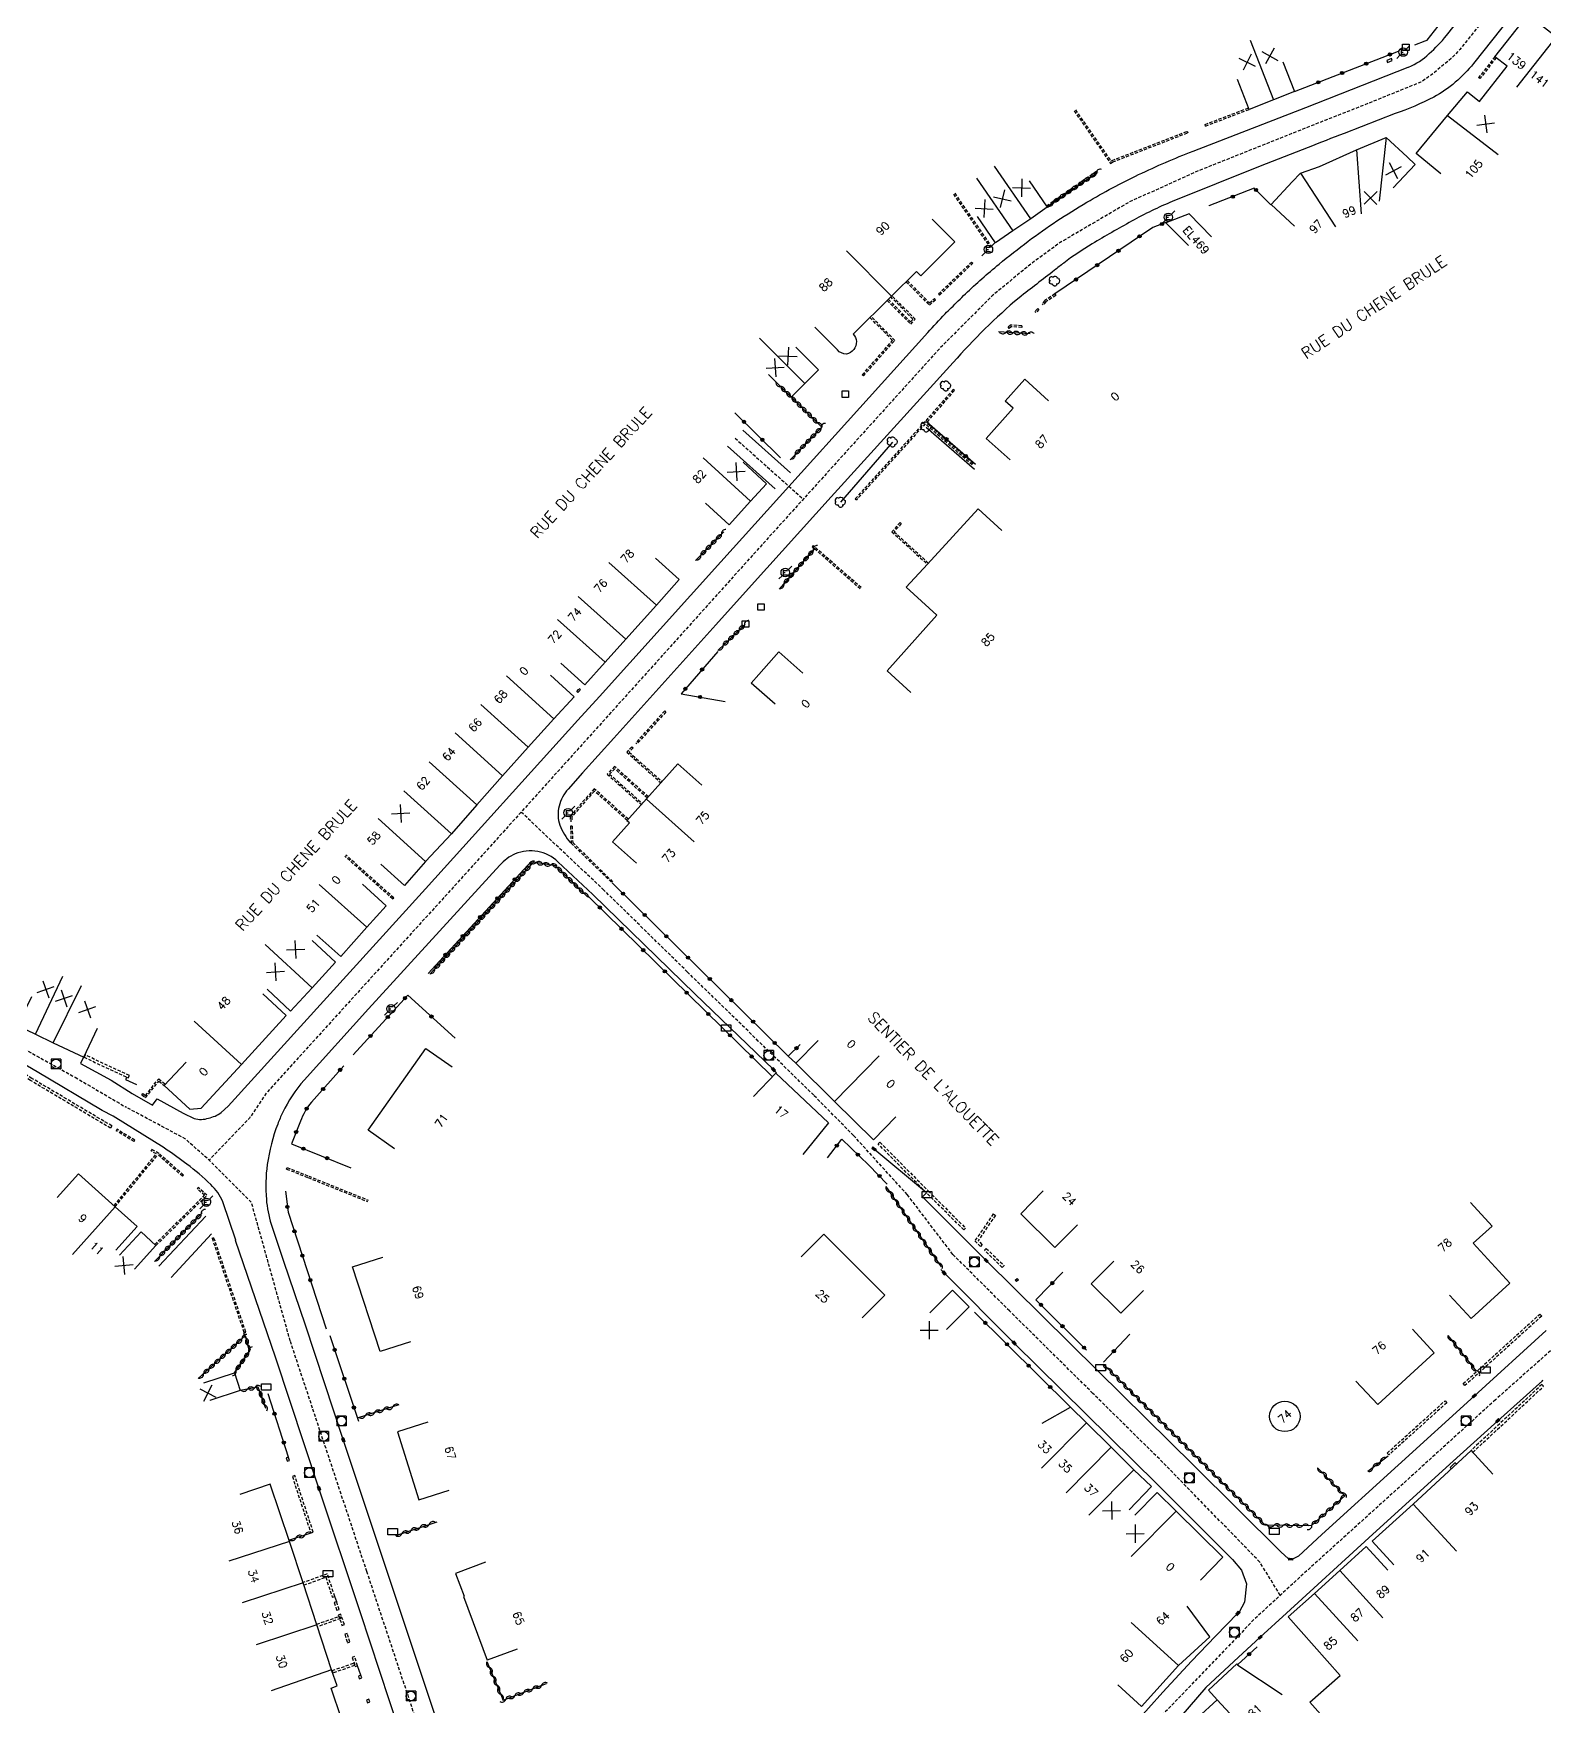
# Model space of a CAD drawing. Header units: millimetres. Extents: x 108000 to 119599, y 120002 to 124063.
# Drawn here: x 108622.2 to 108858.2, y 120587.1 to 120848.5 of the extents above; entities that cross this region are included whole.
import ezdxf
from ezdxf.enums import TextEntityAlignment as Align

# ---------------------------------------------------------------- set-up
doc = ezdxf.new("R2010")
doc.units = ezdxf.units.MM
doc.linetypes.add('DASHED', pattern=[0.75, 0.5, -0.25])
doc.layers.get('0').update_dxf_attribs({"linetype": 'CONTINUOUS'})
for name, color, linetype in [('W0001', 6, 'DASHED'), ('W0008', 7, 'CONTINUOUS'), ('W0100', 7, 'CONTINUOUS'), ('W0105', 7, 'CONTINUOUS'), ('W0112', 1, 'DASHED'), ('W0300', 7, 'CONTINUOUS'), ('W0302', 3, 'CONTINUOUS'), ('W0310', 3, 'CONTINUOUS'), ('W0322', 7, 'CONTINUOUS'), ('W0400', 7, 'CONTINUOUS'), ('W0420', 7, 'CONTINUOUS'), ('W0471', 7, 'CONTINUOUS'), ('W0984', 7, 'CONTINUOUS'), ('W0989', 7, 'CONTINUOUS'), ('W0991', 7, 'CONTINUOUS'), ('W1102', 7, 'CONTINUOUS'), ('W1471', 7, 'CONTINUOUS')]:
    doc.layers.add(name, color=color, linetype=linetype)
doc.styles.get("Standard").update_dxf_attribs({"font": 'romans.shx', "width": 0.85})

# ---------------------------------------------------------------- blocks, each defined once
blk = doc.blocks.new('T471')
for p, q in [((-0.333334, 0.333334), (-0.333334, -0.333334)), ((-0.333334, 0.333334), (0.333334, 0.333334)), ((-0.333334, 0), (0, 0)), ((0.500001, 0.500001), (1.000002, 1.000002)), ((-0.500001, -0.500001), (-1.000002, -1.000002)), ((-0.333334, -0.333334), (0.333334, -0.333334))]:
    blk.add_line(p, q)
blk.add_ellipse((0, 0), major_axis=(0.471405, 0.471405), ratio=1, start_param=5.4977871438, end_param=11.780972451)
blk = doc.blocks.new('t112o')
at = {"color": 0, "linetype": 'Continuous'}
for p, q in [((-0.5, 0.5), (0.5, 0.5)), ((-0.5, -0.5), (-0.5, 0.5)), ((0.5, 0.5), (0.5, -0.5)), ((0.5, -0.5), (-0.5, -0.5))]:
    blk.add_line(p, q, dxfattribs=at)
blk = doc.blocks.new('T300')
for p, q in [((-0.8, 0.51), (-0.86, 0.34)), ((-0.86, 0.34), (-0.86, 0.17)), ((-0.86, 0.17), (-0.74, 0.06)), ((-0.69, 0.63), (-0.8, 0.51)), ((-0.8, -0.06), (-0.74, 0.06)), ((-0.74, 0.06), (-0.69, 0.11)), ((-0.57, 0.69), (-0.69, 0.63)), ((-0.46, 0.69), (-0.57, 0.69)), ((-0.29, 0.63), (-0.46, 0.69)), ((-0.29, 0.63), (-0.17, 0.74)), ((-0.23, 0.57), (-0.29, 0.63)), ((-0.17, 0.74), (-0.06, 0.8)), ((-0.06, 0.8), (0.06, 0.8)), ((0.06, 0.8), (0.23, 0.74)), ((0.23, 0.74), (0.34, 0.63)), ((0.34, 0.63), (0.4, 0.51)), ((0.46, 0.46), (0.34, 0.46)), ((0.4, 0.51), (0.4, 0.46)), ((0.57, 0.4), (0.46, 0.46)), ((0.57, 0.4), (0.69, 0.29)), ((0.69, 0.29), (0.74, 0.17)), ((0.74, 0.06), (0.69, -0.17)), ((0.74, 0.17), (0.74, 0.06)), ((-0.8, -0.17), (-0.8, -0.06)), ((-0.8, -0.23), (-0.8, -0.17)), ((-0.74, -0.34), (-0.8, -0.23)), ((-0.69, -0.4), (-0.74, -0.34)), ((-0.51, -0.46), (-0.69, -0.4)), ((-0.4, -0.46), (-0.51, -0.46)), ((-0.4, -0.46), (-0.34, -0.46)), ((-0.34, -0.46), (-0.34, -0.4)), ((-0.34, -0.51), (-0.34, -0.46)), ((-0.29, -0.63), (-0.34, -0.51)), ((-0.17, -0.74), (-0.29, -0.63)), ((-0.06, -0.8), (-0.17, -0.74)), ((0.06, -0.8), (-0.06, -0.8)), ((0.17, -0.74), (0.06, -0.8)), ((0.23, -0.69), (0.17, -0.74)), ((0.29, -0.46), (0.23, -0.46)), ((0.29, -0.63), (0.23, -0.69)), ((0.46, -0.4), (0.29, -0.46)), ((0.34, -0.51), (0.29, -0.63)), ((0.34, -0.51), (0.34, -0.46)), ((0.57, -0.34), (0.46, -0.4)), ((0.63, -0.29), (0.57, -0.34)), ((0.69, -0.17), (0.63, -0.29))]:
    blk.add_line(p, q)
blk = doc.blocks.new('t322o')
at = {"color": 0, "linetype": 'Continuous'}
for radius in [0.25, 0.15]:
    blk.add_circle((0, 0), radius, dxfattribs=at)
blk = doc.blocks.new('t310o')
at = {"color": 0, "linetype": 'Continuous'}
for centre, start, end in [((-0.5, 0.38), 216.8699, 323.1304), ((0.5, -0.37), 36.8699, 143.1303)]:
    blk.add_arc(centre, 0.625, start, end, dxfattribs=at)
blk = doc.blocks.new('t991o')
at = {"color": 0, "linetype": 'Continuous'}
for p, q in [((-1, 1), (1, -1)), ((-1, -1), (1, 1))]:
    blk.add_line(p, q, dxfattribs=at)
blk = doc.blocks.new('T420')
for p, q in [((0.75, 0.75), (-0.75, 0.75)), ((-0.75, 0.75), (-0.75, -0.75)), ((0.75, 0.75), (0.75, -0.75)), ((0.75, -0.75), (-0.75, -0.75))]:
    blk.add_line(p, q)
blk.add_ellipse((0, 0), major_axis=(-0.53, 0.53), ratio=1, start_param=3.926991, end_param=10.210176)
blk = doc.blocks.new('T1471')
at = {"color": 0, "linetype": 'Continuous', "flags": 128}
blk.add_lwpolyline([(-0.75, -0.5), (-0.75, 0.5), (0.75, 0.5), (0.75, -0.5), (-0.75, -0.5)], dxfattribs=at)
blk = doc.blocks.new('T400')
for p, q in [((-0.15, 0.3), (0.15, 0.3)), ((-0.15, -0.25), (-0.15, 0.3)), ((-0.15, 0.15), (0.15, 0.15)), ((-0.15, 0), (0.15, 0)), ((0.15, 0.3), (0.15, -0.25)), ((-0.15, -0.15), (0.15, -0.15)), ((-0.15, -0.25), (-0.15, -0.3)), ((-0.15, -0.3), (0.15, -0.3)), ((0.15, -0.3), (0.15, -0.25))]:
    blk.add_line(p, q)

msp = doc.modelspace()

# ---------------------------------------------------------------- linework, layer by layer
at = {"layer": 'W0001', "flags": 128}
for points in [[(108877.94, 120869.43), (108862.59, 120860.72), (108849.84, 120852.04), (108845.01, 120845.98), (108843.67, 120844.56), (108840.6, 120842.04), (108838.92, 120840.88), (108827.91, 120836.44), (108823.92, 120834.9), (108804.32, 120827.09), (108793.41, 120822.18), (108782.57, 120815.82), (108778.07, 120812.54), (108771.96, 120807.51), (108763.88, 120799.42), (108738.17, 120771.03), (108719.71, 120750.52), (108689.23, 120716.73), (108658.54, 120682.95), (108655.92, 120679.05), (108649.62, 120672.5), (108649.62, 120672.5)], [(108731.79, 120785.27), (108741.57, 120776.53), (108742.44, 120775.75), (108742.44, 120775.75)], [(108711.29, 120714.68), (108702.69, 120722.77), (108698.43, 120726.82), (108698.43, 120726.82)], [(108662.3, 120644.25), (108656.24, 120665.89), (108649.62, 120672.5), (108645.88, 120675.83), (108636.59, 120680.8), (108636.59, 120680.8)]]:
    msp.add_lwpolyline(points, dxfattribs=at)
at = {"layer": 'W0001'}
for points in [[(108936.1, 120731.41), (108924.87, 120716.73), (108910.1, 120697.44), (108898.74, 120682.59), (108891.38, 120672.95), (108885.5, 120665.91), (108877.35, 120658.62), (108862.52, 120645.7), (108850.56, 120635.06), (108835.57, 120621.43), (108821.1, 120608.35), (108812.83, 120600.72), (108798.7, 120586.01)], [(108816.96, 120604.53), (108813.76, 120609.71), (108799.13, 120624.76), (108787.68, 120636.07), (108774.67, 120648.94), (108765.82, 120657.76), (108758.7, 120667.1), (108750.3, 120676.34), (108744.07, 120682.64), (108735.42, 120691.1), (108724.36, 120701.88), (108711.29, 120714.68)], [(108613.51, 120693.9), (108628.71, 120685.44), (108636.59, 120680.8)], [(108826.78, 120378.24), (108820.8, 120389.62), (108813.38, 120403.22), (108808.37, 120412.29), (108805.54, 120416.73), (108802.81, 120419.72), (108798.58, 120423.52), (108784.85, 120435.42), (108768.74, 120449.44), (108757.99, 120458.95), (108747.5, 120468.23), (108737.96, 120476.68), (108731.12, 120482.75), (108725.52, 120487.73), (108720.25, 120492.56), (108716.08, 120495.94), (108709.53, 120505.46), (108707.06, 120510.1), (108705.19, 120515.01), (108698.3, 120535.82), (108686.48, 120571.45), (108674.27, 120608.22), (108665.79, 120633.75), (108662.3, 120644.25)]]:
    msp.add_lwpolyline(points, dxfattribs=at)
at = {"layer": 'W0008'}
for p, q in [((108740.45, 120779.86), (108732.99, 120786.52)), ((108738.03, 120777.35), (108730.58, 120784.03)), ((108741.26, 120687.62), (108740.08, 120688.73)), ((108641.78, 120655.92), (108649.13, 120663.72)), ((108649.99, 120660.96), (108643.7, 120654.17))]:
    msp.add_line(p, q, dxfattribs=at)
at = {"layer": 'W0008', "flags": 128}
for points in [[(108637.61, 120682.91), (108640.78, 120681.09), (108641.52, 120682.08), (108645.59, 120679.82), (108647.3, 120679.02, 0.1696), (108649.54, 120679.07, 0.122), (108651.5, 120679.95), (108652.59, 120680.93), (108683.42, 120714.89), (108707.21, 120741.2), (108710.62, 120744.9), (108729.54, 120765.96), (108761.91, 120801.76, -0.0118), (108764.59, 120804.69, -0.0043), (108765.56, 120805.63, -0.001), (108767.77, 120807.81, -0.0192), (108773.03, 120812.45, -0.012), (108777.56, 120816.03, -0.0274), (108786.74, 120822.12, -0.0212), (108794.83, 120826.44, -0.0195), (108803.33, 120830.1), (108820.93, 120836.92), (108836.92, 120843.21, -0.0103), (108836.99, 120843.24, 0.0988), (108840.21, 120845.33, 0.042), (108842.9, 120848.16), (108846.71, 120852.94, 0.1191)], [(108852.97, 120851.15), (108847.13, 120843.8, -0.0489), (108844.28, 120840.86, -0.0495), (108840.92, 120838.54, -0.0342), (108834.89, 120835.96), (108826.91, 120832.88, 0.0016), (108821.31, 120830.68), (108813.8, 120827.74), (108800.09, 120822.24, 0.0295), (108793.72, 120819.15, 0.0114), (108787.58, 120815.61, 0.0286), (108783.12, 120812.63, 0.0046), (108781.69, 120811.49, 0.0011), (108776.15, 120807.2, 0.0378), (108765.86, 120797.08), (108746.8, 120776.09), (108734.34, 120762.33), (108728.79, 120756.13), (108712.86, 120738.43), (108707.96, 120732.99), (108705.72, 120730.46, 0.1216), (108704.29, 120727.8, 0.1393), (108704.41, 120724.83, 0.0804), (108706.07, 120722.06), (108706.07, 120722.06)], [(108709.56, 120713.98), (108704.11, 120719.11, 0.1433), (108700.96, 120720.71, 0.1469), (108697.45, 120720.34, 0.1067), (108695.04, 120718.57), (108674.55, 120696.11), (108664.48, 120684.97, 0.0729), (108661.1, 120679.91, 0.0198), (108660.35, 120678.14, 0.0571), (108658.71, 120671.81, 0.0555), (108658.57, 120666.37, 0.0582), (108659.32, 120662.51), (108661.24, 120656.73), (108664.61, 120646.76), (108664.61, 120646.76)], [(108660, 120641.74), (108653.77, 120659.96), (108653.82, 120659.97), (108651.76, 120665.97, 0.1114), (108649.88, 120668.68, 0.0362), (108646.16, 120671.85, 0.0135), (108642.93, 120674.18), (108642.61, 120674.4), (108634.63, 120679.34), (108634.63, 120679.34)]]:
    msp.add_lwpolyline(points, format="xyb", dxfattribs=at)
at = {"layer": 'W0008'}
for points in [[(108709.56, 120713.98), (108725.5, 120698.47), (108737.78, 120686.63), (108738.23, 120686.2), (108738.13, 120686.08)], [(108634.63, 120679.34), (108632.92, 120680.26), (108622.76, 120686.29), (108611.1, 120693.1)], [(108630.01, 120688.57), (108629.56, 120687.61), (108634.34, 120685), (108637.61, 120682.91)], [(108858.51, 120645.86), (108847.27, 120635.69), (108823.47, 120614.01), (108819.78, 120610.63), (108818.78, 120610.14), (108818.77, 120610.15), (108818.57, 120610.17), (108818.25, 120610.23), (108817.03, 120611.32), (108803.43, 120624.78), (108788.45, 120639.6), (108771.03, 120656.81), (108761.06, 120666.76), (108761.69, 120667.38), (108753.3, 120674.38), (108753.48, 120674.25), (108753.62, 120674.06)], [(108763.91, 120655.42), (108764.44, 120654.88), (108775.38, 120643.93), (108797.72, 120621.88), (108809.48, 120610.13), (108810.88, 120608.46), (108811.7, 120606.34), (108811.38, 120603.47), (108810.52, 120601.89), (108810.35, 120601.71), (108806.84, 120598.14), (108803.1, 120594.24), (108798.6, 120589.41), (108794.11, 120584.4)], [(108664.61, 120646.76), (108670.59, 120628.78), (108679.67, 120601.44), (108686.32, 120581.45), (108691, 120567.25), (108691.48, 120565.85)], [(108701.1, 120471.68), (108705.98, 120483.91), (108707.71, 120488.5), (108708.35, 120490.89), (108708.44, 120493.36), (108707.95, 120496.25), (108707.44, 120498.13), (108707.27, 120498.73), (108707.13, 120499.15), (108707.25, 120499.19), (108706.35, 120502.03), (108703.08, 120511.92), (108699.23, 120523.45), (108693.37, 120541.19), (108682.98, 120572.54), (108677.79, 120588.04), (108673.26, 120601.78), (108666.79, 120621.24), (108660, 120641.74)], [(108857.84, 120638.17), (108857.94, 120638.04), (108850.93, 120631.79), (108843.46, 120625.02), (108830.81, 120613.48), (108817.92, 120601.75), (108813.82, 120597.96), (108809.71, 120594.2), (108805.35, 120590.14), (108789.05, 120571.23)]]:
    msp.add_lwpolyline(points, dxfattribs=at)
at = {"layer": 'W0100'}
for p, q in [((108846.65, 120665.88), (108850.04, 120662.2)), ((108850.04, 120662.2), (108847.11, 120659.51)), ((108847.11, 120659.51), (108852.81, 120653.3)), ((108852.81, 120653.3), (108846.78, 120647.75)), ((108846.78, 120647.75), (108843.4, 120651.43)), ((108659.18, 120621.86), (108654.45, 120620.26)), ((108804.49, 120606.91), (108808, 120610.47)), ((108692.82, 120609.69), (108688.14, 120607.94)), ((108688.14, 120607.94), (108689.48, 120604.37)), ((108689.48, 120604.37), (108689.35, 120604.32)), ((108689.35, 120604.32), (108693.04, 120594.38)), ((108826.3, 120592), (108818.18, 120601.14)), ((108697.73, 120596.12), (108693.04, 120594.38)), ((108821.59, 120587.82), (108826.3, 120592)), ((108807.11, 120588.22), (108805.75, 120589.69)), ((108804.05, 120585.38), (108807.11, 120588.22)), ((108824.91, 120584.08), (108821.59, 120587.82))]:
    msp.add_line(p, q, dxfattribs=at)
at = {"layer": 'W0100', "flags": 128}
for points in [[(108837.99, 120846.69), (108839.59, 120847.31), (108839.88, 120847.43), (108846.79, 120856.26), (108846.51, 120858.25), (108842.88, 120860.95), (108836.41, 120865.62), (108832.24, 120868.59), (108828.37, 120871.32), (108824.73, 120874.05), (108820.24, 120877.38), (108812.67, 120882.79), (108809.73, 120878.74), (108809.73, 120878.74)], [(108842.04, 120826.54), (108838.18, 120829.72), (108843.09, 120835.69), (108846.18, 120839.35), (108848.07, 120837.87), (108852.38, 120843.38), (108850.49, 120844.85), (108854.77, 120850.31), (108856.82, 120850.53), (108860.09, 120847.96), (108862.84, 120845.78), (108859.75, 120841.86), (108859.75, 120841.86)], [(108817.36, 120844.06), (108819.18, 120839.4), (108815.91, 120838.13), (108812.09, 120836.63), (108810.27, 120841.29), (108810.27, 120841.29)], [(108833.6, 120844.27), (108833.7, 120843.96), (108834.43, 120844.25), (108834.33, 120844.56), (108833.6, 120844.27), (108833.6, 120844.27)], [(108819.2, 120818.37), (108815.53, 120821.77), (108818.82, 120825.31), (108820.11, 120826.67), (108823.07, 120827.73), (108828.88, 120830.3), (108833.5, 120832.26), (108836.78, 120829.19), (108838.02, 120828.03), (108838.02, 120828.03), (108834.61, 120824.38)], [(108777.72, 120825.46), (108780.56, 120821.34), (108777.97, 120819.53), (108775.19, 120817.64), (108772.48, 120815.77), (108769.64, 120819.89), (108769.64, 120819.89)], [(108806.23, 120816.74), (108802.71, 120820.29), (108799.1, 120818.93), (108802.63, 120815.39), (108802.63, 120815.39)], [(108741.27, 120799.47), (108744.81, 120795.94), (108742.69, 120793.81), (108740.57, 120791.69), (108737.03, 120795.22), (108737.03, 120795.22)], [(108774.75, 120781.9), (108771.03, 120785.24), (108775.24, 120789.93), (108773.98, 120791.06), (108777.03, 120794.46), (108780.75, 120791.12), (108780.75, 120791.12)], [(108733.04, 120781.54), (108736.72, 120778.16), (108734.18, 120775.43), (108730.84, 120771.74), (108727.15, 120775.12), (108727.15, 120775.12)], [(108773.44, 120770.83), (108769.75, 120774.21), (108761.87, 120765.61), (108758.54, 120761.97), (108763.3, 120757.62), (108755.56, 120748.94), (108759.25, 120745.56), (108759.25, 120745.56)], [(108719.37, 120766.52), (108723.08, 120763.17), (108719.5, 120759.16), (108714.7, 120753.86), (108711.5, 120750.28), (108708.3, 120746.75), (108704.58, 120750.1), (108704.58, 120750.1)], [(108738.03, 120743.7), (108734.29, 120747.02), (108735.49, 120748.36), (108738.62, 120751.89), (108742.36, 120748.57), (108742.36, 120748.57)], [(108702.94, 120748.23), (108706.65, 120744.89), (108703.5, 120741.44), (108699.49, 120736.98), (108695.47, 120732.54), (108691.44, 120728.01), (108687.47, 120723.48), (108683.44, 120719.16), (108680.17, 120715.37), (108676.46, 120718.71), (108676.46, 120718.71)], [(108716.38, 120718.9), (108712.66, 120722.24), (108715.28, 120725.16), (108714.9, 120725.5), (108715.32, 120725.96), (108722.87, 120734.39), (108726.59, 120731.05), (108726.59, 120731.05)], [(108673.57, 120715.58), (108677.3, 120712.24), (108674.29, 120708.9), (108670.18, 120704.3), (108666.46, 120707.63), (108666.46, 120707.63)], [(108665.71, 120706.8), (108669.38, 120703.41), (108665.73, 120699.4), (108662.36, 120695.79), (108658.68, 120699.18), (108658.68, 120699.18)], [(108646.03, 120687.82), (108642.62, 120684.16), (108646.59, 120680.46), (108648.37, 120680.6), (108654.67, 120687.44), (108661.68, 120695.07), (108658, 120698.45), (108658, 120698.45)], [(108678.57, 120674.28), (108674.48, 120677.16), (108683.48, 120689.95), (108687.57, 120687.07), (108687.57, 120687.07)], [(108625.88, 120666.64), (108629.22, 120670.37), (108634.95, 120665.22), (108638.37, 120662.15), (108635.03, 120658.43), (108635.03, 120658.43)], [(108635.62, 120657.63), (108639, 120661.31), (108641.33, 120659.17), (108637.95, 120655.49), (108637.95, 120655.49)], [(108681.1, 120644.14), (108676.35, 120642.59), (108672.04, 120655.81), (108676.79, 120657.36), (108676.79, 120657.36)], [(108648.82, 120637.69), (108653.57, 120639.26), (108654.48, 120636.53), (108649.73, 120634.96), (108649.73, 120634.96)]]:
    msp.add_lwpolyline(points, dxfattribs=at)
msp.add_lwpolyline([(108762.57, 120819.5), (108766.1, 120815.96), (108760.79, 120810.65), (108760.13, 120811.31), (108756.22, 120807.43), (108750.26, 120801.52, -0.1424), (108750.75, 120800.38, -0.3572), (108749.19, 120798.41, -0.2255), (108747.77, 120799.06), (108744.24, 120802.59), (108744.24, 120802.59)], format="xyb", dxfattribs=at)
at = {"layer": 'W0100'}
for points in [[(108621.86, 120698.02), (108619.7, 120693.51), (108622.49, 120692.18), (108625.25, 120690.82), (108630.06, 120688.57), (108632.18, 120693.1)], [(108756.89, 120679.25), (108753.39, 120675.68), (108747.3, 120681.67), (108741.26, 120687.62), (108744.77, 120691.18)], [(108734.69, 120682.45), (108738.13, 120686.08), (108746.36, 120678.3), (108742.37, 120673.39)], [(108785.27, 120662.4), (108781.75, 120658.85), (108776.41, 120664.13), (108779.93, 120667.68)], [(108751.64, 120647.89), (108755.17, 120651.43), (108745.64, 120660.92), (108742.11, 120657.38)], [(108795.59, 120652.11), (108792.06, 120648.57), (108787.43, 120653.2), (108790.96, 120656.74)], [(108762.23, 120648.64), (108765.77, 120652.17), (108768.35, 120649.58), (108764.81, 120646.05)], [(108828.78, 120637.99), (108832.17, 120634.32), (108840.98, 120642.42), (108837.59, 120646.1)], [(108779.76, 120631.4), (108784.21, 120633.9), (108786.67, 120631.46), (108790.53, 120627.64), (108794.08, 120624.13), (108796.82, 120621.5), (108793.35, 120617.89)], [(108683.81, 120631.55), (108679.04, 120630.04), (108682.38, 120619.45), (108687.15, 120620.96)], [(108850.16, 120623.44), (108846.77, 120627.12), (108837.71, 120618.78), (108831.33, 120612.98), (108834.7, 120609.28)], [(108670.31, 120585.23), (108668.71, 120590.02), (108669.65, 120590.36), (108668.76, 120592.89), (108666.47, 120599.89), (108664.32, 120606.46), (108662.2, 120612.94), (108659.18, 120621.86)], [(108794.22, 120617.03), (108797.73, 120620.6), (108800.68, 120617.69), (108808, 120610.47)], [(108833.74, 120608.43), (108830.38, 120612.14), (108826.24, 120608.4), (108822.32, 120604.83), (108818.18, 120601.14)], [(108791.58, 120590.52), (108795.29, 120587.16), (108801.06, 120593.55), (108805.95, 120598.03), (108802.4, 120602.82)], [(108805.75, 120589.69), (108810.18, 120593.8), (108810.32, 120593.61), (108817.24, 120589.01)]]:
    msp.add_lwpolyline(points, dxfattribs=at)
at = {"layer": 'W0105'}
for p, q in [((108636.76, 120685.44), (108636.59, 120685.07)), ((108636.59, 120685.07), (108638.27, 120684.29)), ((108844.24, 120625.22), (108843.48, 120624.51)), ((108843.69, 120624.29), (108843.48, 120624.51)), ((108844.46, 120624.99), (108844.24, 120625.22)), ((108669.56, 120603.51), (108669.27, 120604.34)), ((108673.33, 120592.04), (108672.83, 120593.52))]:
    msp.add_line(p, q, dxfattribs=at)
at = {"layer": 'W0112'}
for p, q in [((108850.49, 120844.85), (108847.94, 120841.59)), ((108850.69, 120844.7), (108848.14, 120841.44)), ((108848.14, 120841.44), (108847.94, 120841.59)), ((108784.75, 120836.41), (108790.44, 120828.19)), ((108784.95, 120836.56), (108790.51, 120828.53)), ((108805.21, 120834.27), (108812, 120836.87)), ((108805.3, 120834.03), (108812.09, 120836.63)), ((108790.69, 120828.65), (108802.4, 120833.2)), ((108790.8, 120828.42), (108802.49, 120832.97)), ((108802.4, 120833.2), (108802.49, 120832.97)), ((108805.3, 120834.03), (108805.21, 120834.27)), ((108780.44, 120821.56), (108788.23, 120826.98)), ((108788.23, 120826.98), (108788.38, 120826.78)), ((108790.44, 120828.19), (108790.8, 120828.42)), ((108790.51, 120828.53), (108790.69, 120828.65)), ((108780.58, 120821.35), (108788.38, 120826.78)), ((108765.9, 120823.38), (108771.57, 120815.14)), ((108766.1, 120823.52), (108771.78, 120815.28)), ((108780.44, 120821.56), (108780.58, 120821.35)), ((108771.78, 120815.28), (108771.57, 120815.14)), ((108763.57, 120807.79), (108768.73, 120812.78)), ((108763.74, 120807.61), (108768.91, 120812.6)), ((108768.73, 120812.78), (108768.91, 120812.6)), ((108758.51, 120809.71), (108762.14, 120806.05)), ((108758.69, 120809.88), (108762.15, 120806.39)), ((108755.55, 120806.77), (108759.22, 120803.08)), ((108755.73, 120806.95), (108759.21, 120803.44)), ((108759.57, 120803.85), (108756.12, 120807.33)), ((108759.91, 120803.86), (108756.3, 120807.51)), ((108762.14, 120806.05), (108763.09, 120806.9)), ((108762.15, 120806.39), (108762.92, 120807.09)), ((108763.09, 120806.9), (108762.92, 120807.09)), ((108763.57, 120807.79), (108763.74, 120807.61)), ((108780.18, 120806.76), (108779.74, 120806.27)), ((108779.92, 120806.11), (108779.74, 120806.27)), ((108780.34, 120806.57), (108779.92, 120806.11)), ((108781.75, 120807.79), (108780.18, 120806.76)), ((108781.88, 120807.58), (108780.34, 120806.57)), ((108781.75, 120807.79), (108781.88, 120807.58)), ((108756.39, 120800.54), (108752.86, 120804.1)), ((108756.73, 120800.55), (108753.04, 120804.28)), ((108759.21, 120803.44), (108759.57, 120803.85)), ((108759.22, 120803.08), (108759.91, 120803.86)), ((108779.07, 120805.53), (108778.61, 120805.05)), ((108778.79, 120804.88), (108778.61, 120805.05)), ((108779.25, 120805.36), (108778.79, 120804.88)), ((108779.25, 120805.36), (108779.07, 120805.53)), ((108774.83, 120802.93), (108774.43, 120802.59)), ((108774.59, 120802.4), (108774.43, 120802.59)), ((108774.92, 120802.68), (108774.59, 120802.4)), ((108776.58, 120802.83), (108774.83, 120802.93)), ((108776.57, 120802.58), (108774.92, 120802.68)), ((108776.58, 120802.83), (108776.57, 120802.58)), ((108751.65, 120795.16), (108756.39, 120800.54)), ((108751.83, 120795), (108756.73, 120800.55)), ((108751.83, 120795), (108751.65, 120795.16)), ((108765.87, 120792.88), (108761.47, 120787.86)), ((108766.05, 120792.72), (108761.66, 120787.69)), ((108766.05, 120792.72), (108765.87, 120792.88)), ((108761.47, 120787.86), (108750.55, 120775.79)), ((108761.49, 120787.51), (108750.74, 120775.62)), ((108768.83, 120781.08), (108761.49, 120787.51)), ((108768.99, 120781.27), (108761.66, 120787.69)), ((108750.55, 120775.79), (108750.74, 120775.62)), ((108757.57, 120772.09), (108756.28, 120770.65)), ((108757.57, 120772.09), (108757.75, 120771.92)), ((108756.28, 120770.65), (108761.83, 120765.56)), ((108757.75, 120771.92), (108756.63, 120770.66)), ((108756.63, 120770.66), (108762, 120765.74)), ((108743.97, 120768.5), (108743.81, 120768.32)), ((108751.34, 120761.73), (108743.81, 120768.32)), ((108751.5, 120761.92), (108743.97, 120768.5)), ((108707.05, 120745.71), (108707.44, 120746.16)), ((108707.24, 120745.55), (108707.63, 120746)), ((108707.44, 120746.16), (108707.63, 120746)), ((108707.05, 120745.71), (108707.24, 120745.55)), ((108720.79, 120742.67), (108716.28, 120737.69)), ((108720.98, 120742.5), (108716.46, 120737.52)), ((108720.98, 120742.5), (108720.79, 120742.67)), ((108715.66, 120737.07), (108714.88, 120736.22)), ((108714.88, 120736.22), (108720.22, 120731.43)), ((108715.85, 120736.9), (108715.23, 120736.23)), ((108715.23, 120736.23), (108720.39, 120731.62)), ((108715.66, 120737.07), (108715.85, 120736.9)), ((108716.46, 120737.52), (108716.28, 120737.69)), ((108712.97, 120733.99), (108711.82, 120732.79)), ((108712.98, 120733.64), (108712.18, 120732.8)), ((108718.26, 120729.24), (108712.97, 120733.99)), ((108718.09, 120729.06), (108712.98, 120733.64)), ((108709.8, 120730.5), (108706.02, 120726.23)), ((108715.12, 120725.74), (108709.8, 120730.5)), ((108711.82, 120732.79), (108717.15, 120728.01)), ((108712.18, 120732.8), (108717.32, 120728.2)), ((108709.82, 120730.15), (108706.27, 120726.14)), ((108714.95, 120725.55), (108709.82, 120730.15)), ((108706.02, 120726.23), (108706.03, 120725.5)), ((108706.03, 120725.5), (108706.28, 120725.51)), ((108706.27, 120726.14), (108706.28, 120725.51)), ((108706.33, 120724.67), (108706.08, 120724.66)), ((108706.08, 120724.66), (108706.18, 120722.01)), ((108706.33, 120724.67), (108706.43, 120722.12)), ((108678.3, 120713.29), (108670.85, 120719.96)), ((108678.46, 120713.47), (108671.01, 120720.14)), ((108706.18, 120722.01), (108712.59, 120715.79)), ((108706.43, 120722.12), (108712.73, 120715.92)), ((108678.3, 120713.29), (108678.46, 120713.47)), ((108630.09, 120688.57), (108637, 120685.33)), ((108637, 120685.33), (108637.17, 120685.7)), ((108639.67, 120682.58), (108641.75, 120685.2)), ((108639.71, 120682.23), (108641.78, 120684.85)), ((108641.75, 120685.2), (108642.78, 120684.35)), ((108641.78, 120684.85), (108642.62, 120684.16)), ((108639.14, 120682.68), (108639.29, 120682.88)), ((108639.14, 120682.68), (108639.71, 120682.23)), ((108639.29, 120682.88), (108639.67, 120682.58)), ((108634.44, 120677.84), (108634.24, 120677.49)), ((108635.25, 120677.31), (108635.12, 120677.09)), ((108637.9, 120675.39), (108635.12, 120677.09)), ((108638.03, 120675.61), (108635.25, 120677.31)), ((108637.9, 120675.39), (108638.03, 120675.61)), ((108634.77, 120665.39), (108641.4, 120673.47)), ((108634.95, 120665.22), (108641.62, 120673.35)), ((108640.58, 120673.93), (108640.7, 120674.14)), ((108641.4, 120673.47), (108640.58, 120673.93)), ((108641.78, 120673.54), (108640.7, 120674.14)), ((108645.46, 120669.99), (108641.62, 120673.35)), ((108645.62, 120670.17), (108641.78, 120673.54)), ((108761.7, 120667.38), (108754.14, 120675.02)), ((108645.62, 120670.17), (108645.46, 120669.99)), ((108661.73, 120671.11), (108661.82, 120671.35)), ((108661.73, 120671.11), (108665.09, 120669.76)), ((108661.82, 120671.35), (108665.18, 120670)), ((108647.94, 120668.23), (108647.77, 120668.04)), ((108648.91, 120667), (108647.77, 120668.04)), ((108649.28, 120667.01), (108647.94, 120668.23)), ((108665.09, 120669.76), (108674.37, 120666.03)), ((108665.18, 120670), (108674.46, 120666.26)), ((108641.15, 120659.34), (108648.91, 120667)), ((108641.33, 120659.17), (108649.28, 120667.01)), ((108767.52, 120661.6), (108761.7, 120667.38)), ((108772.13, 120664.09), (108769.24, 120659.89)), ((108772.46, 120663.87), (108769.76, 120659.94)), ((108772.13, 120664.09), (108772.46, 120663.87)), ((108650.12, 120660.33), (108650.36, 120660.41)), ((108655.12, 120645.57), (108650.12, 120660.33)), ((108655.36, 120645.65), (108650.36, 120660.41)), ((108770.13, 120659.02), (108769.24, 120659.89)), ((108770.41, 120659.31), (108769.76, 120659.94)), ((108770.41, 120659.31), (108770.13, 120659.02)), ((108770.74, 120658.43), (108771.02, 120658.71)), ((108773.53, 120655.73), (108770.74, 120658.43)), ((108775.54, 120653.75), (108775.83, 120654.03)), ((108775.75, 120653.53), (108775.54, 120653.75)), ((108857.79, 120648.15), (108845.81, 120637.29)), ((108655.12, 120645.57), (108655.36, 120645.65)), ((108845.81, 120637.29), (108845.54, 120637.59)), ((108857.83, 120637.46), (108846.75, 120627.15)), ((108842.97, 120634.61), (108833.92, 120626.45)), ((108662.03, 120626.11), (108661.65, 120625.98)), ((108662.21, 120625.58), (108662.03, 120626.11)), ((108833.92, 120626.45), (108833.65, 120626.74)), ((108846.75, 120627.15), (108847.02, 120626.85)), ((108663.01, 120623.22), (108662.63, 120623.09)), ((108665.89, 120614.39), (108663.01, 120623.22)), ((108668.09, 120607.86), (108664.3, 120606.51)), ((108669.25, 120604.35), (108668.09, 120607.86)), ((108664.42, 120606.13), (108667.84, 120607.34)), ((108669.56, 120603.51), (108669.18, 120603.39)), ((108669.93, 120602.32), (108669.56, 120603.51)), ((108666.58, 120599.62), (108666.45, 120600)), ((108670.15, 120600.89), (108666.58, 120599.62)), ((108670.18, 120601.56), (108669.81, 120601.43)), ((108670.76, 120599.97), (108670.18, 120601.56)), ((108671.21, 120598.54), (108670.82, 120598.43)), ((108671.61, 120597.23), (108671.21, 120598.54)), ((108672.36, 120594.95), (108671.98, 120594.82)), ((108672.83, 120593.52), (108672.36, 120594.95)), ((108669, 120592.39), (108668.87, 120592.77)), ((108672.34, 120593.55), (108669, 120592.39)), ((108673.33, 120592.04), (108672.95, 120591.91)), ((108673.46, 120591.61), (108673.33, 120592.04)), ((108674.59, 120588.29), (108674.21, 120588.16)), ((108674.74, 120587.88), (108674.59, 120588.29))]:
    msp.add_line(p, q, dxfattribs=at)
for points in [[(108634.44, 120677.84), (108633.18, 120678.58), (108621.94, 120685.27), (108606.58, 120694.54), (108604.27, 120690.94)], [(108634.24, 120677.49), (108632.97, 120678.24), (108621.73, 120684.93), (108606.71, 120693.99), (108604.61, 120690.73)], [(108637.17, 120685.7), (108630.26, 120688.93), (108630.09, 120688.57)], [(108754.14, 120675.02), (108754.42, 120675.3), (108761.98, 120667.67)], [(108761.98, 120667.67), (108767.8, 120661.88), (108767.52, 120661.6)], [(108771.02, 120658.71), (108773.81, 120656.02), (108773.53, 120655.73)], [(108775.83, 120654.03), (108776.04, 120653.81), (108775.75, 120653.53)], [(108845.54, 120637.59), (108857.52, 120648.45), (108857.79, 120648.15)], [(108847.02, 120626.85), (108858.1, 120637.17), (108857.83, 120637.46)], [(108833.65, 120626.74), (108842.7, 120634.91), (108842.97, 120634.61)], [(108661.65, 120625.98), (108661.84, 120625.45), (108662.21, 120625.58)], [(108662.63, 120623.09), (108665.51, 120614.26), (108665.89, 120614.39)], [(108667.84, 120607.34), (108668.87, 120604.22), (108669.25, 120604.35)], [(108669.18, 120603.39), (108669.54, 120602.2), (108669.93, 120602.32)], [(108666.45, 120600), (108670.02, 120601.27), (108670.15, 120600.89)], [(108669.81, 120601.43), (108670.38, 120599.83), (108670.76, 120599.97)], [(108670.82, 120598.43), (108671.22, 120597.11), (108671.61, 120597.23)], [(108671.98, 120594.82), (108672.45, 120593.39), (108672.83, 120593.52)], [(108668.87, 120592.77), (108672.21, 120593.93), (108672.34, 120593.55)], [(108672.95, 120591.91), (108673.09, 120591.49), (108673.46, 120591.61)], [(108674.21, 120588.16), (108674.36, 120587.74), (108674.74, 120587.88)]]:
    msp.add_lwpolyline(points, dxfattribs=at)
at = {"layer": 'W0302'}
for p, q in [((108761.65, 120787.01), (108769.17, 120780.42)), ((108756.39, 120784.66), (108748.27, 120775.25))]:
    msp.add_line(p, q, dxfattribs=at)
at = {"layer": 'W0310'}
for p, q in [((108780.57, 120821.47), (108788.28, 120826.72)), ((108777.91, 120801.59), (108772.92, 120801.87)), ((108725.63, 120766.14), (108730.03, 120770.64)), ((108744.26, 120768.07), (108738.67, 120761.68)), ((108733.34, 120756.19), (108729.08, 120752.08)), ((108755.35, 120668.36), (108763.96, 120655.85)), ((108641.1, 120656.67), (108648.56, 120664.26)), ((108843.15, 120645.11), (108847.54, 120639.51)), ((108679.26, 120634.26), (108672.9, 120632.25)), ((108830.65, 120623.89), (108833.81, 120626.33)), ((108678.8, 120613.84), (108685.24, 120616.02)), ((108662.22, 120613.17), (108665.75, 120614.32))]:
    msp.add_line(p, q, dxfattribs=at)
at = {"layer": 'W0310', "flags": 128}
for points in [[(108740.37, 120781.9), (108745.36, 120787), (108738.22, 120794), (108738.22, 120794)], [(108708.75, 120713.63), (108703.72, 120718.49), (108700.28, 120719.03), (108684.09, 120701.53), (108684.09, 120701.53)], [(108653.57, 120639.26), (108655.93, 120642.66), (108655.32, 120645.09), (108647.92, 120638.37), (108647.92, 120638.37)], [(108658.51, 120633.71), (108657.27, 120637.03), (108654.48, 120636.53), (108654.48, 120636.53)]]:
    msp.add_lwpolyline(points, dxfattribs=at)
at = {"layer": 'W0310'}
for points in [[(108822.78, 120624.44), (108827.04, 120620.06), (108821.8, 120615.39), (108814.62, 120615.46), (108789.34, 120640.61)], [(108693.03, 120594.16), (108695.54, 120588.12), (108702.34, 120590.73)]]:
    msp.add_lwpolyline(points, dxfattribs=at)
at = {"layer": 'W0322'}
for p, q in [((108819.18, 120839.4), (108835.43, 120845.74)), ((108731.76, 120789.22), (108738.9, 120782.22)), ((108769.33, 120781.15), (108761.81, 120787.74)), ((108699.99, 120719.21), (108683.82, 120701.63)), ((108708.96, 120713.62), (108737.58, 120685.54)), ((108680.66, 120698.28), (108672.15, 120688.94)), ((108688.05, 120691.55), (108680.66, 120698.28)), ((108769.2, 120648.74), (108784.21, 120633.9)), ((108668.49, 120645.12), (108672.95, 120631.7)), ((108789.35, 120640.92), (108793.48, 120645.33)), ((108662.03, 120626.11), (108658.83, 120635.99)), ((108810.34, 120593.73), (108813.36, 120596.45))]:
    msp.add_line(p, q, dxfattribs=at)
at = {"layer": 'W0322', "flags": 128}
for points in [[(108815.5, 120821.72), (108812.9, 120824.31), (108805.8, 120821.54), (108805.8, 120821.54)], [(108799.06, 120818.94), (108797.04, 120818.2), (108781.75, 120807.79), (108781.75, 120807.79)], [(108729.08, 120751.94), (108723.35, 120745.36), (108730.24, 120744.13), (108730.24, 120744.13)], [(108661.54, 120667.64), (108661.96, 120664.39), (108667.91, 120646.16), (108667.91, 120646.16)]]:
    msp.add_lwpolyline(points, dxfattribs=at)
at = {"layer": 'W0322'}
for points in [[(108712.59, 120715.79), (108740.09, 120688.73), (108741.95, 120690.54)], [(108746.24, 120672.86), (108748.45, 120675.76), (108752.7, 120671.73), (108755.55, 120668.76)], [(108782.99, 120655), (108778.79, 120650.67), (108786.7, 120642.8)]]:
    msp.add_lwpolyline(points, dxfattribs=at)
at = {"layer": 'W0322', "flags": 128}
msp.add_lwpolyline([(108670.67, 120687.25), (108665.6, 120681.53, 0.0871), (108663.88, 120678.56), (108662.49, 120675.04), (108671.77, 120671.31), (108671.77, 120671.31)], format="xyb", dxfattribs=at)
at = {"layer": 'W1102'}
for p, q in [((108853.9, 120840.1), (108860.09, 120847.96)), ((108812.27, 120847.44), (108815.91, 120838.13)), ((108843.09, 120835.69), (108850.99, 120829.56)), ((108833.5, 120832.26), (108832.41, 120822.31)), ((108828.88, 120830.3), (108829.61, 120820.32)), ((108777.97, 120819.53), (108772.29, 120827.77)), ((108769.51, 120825.87), (108775.19, 120817.64)), ((108820.11, 120826.67), (108825.58, 120818.3)), ((108749.18, 120814.54), (108756.22, 120807.43)), ((108735.61, 120800.87), (108742.69, 120793.81)), ((108726.81, 120782.19), (108734.18, 120775.43)), ((108712.07, 120765.86), (108719.5, 120759.16)), ((108714.7, 120753.86), (108707.27, 120760.55)), ((108704.07, 120756.97), (108711.5, 120750.28)), ((108696.07, 120748.13), (108703.5, 120741.44)), ((108692.06, 120743.67), (108699.49, 120736.98)), ((108695.47, 120732.54), (108688.04, 120739.24)), ((108684.01, 120734.7), (108691.44, 120728.01)), ((108680.04, 120730.17), (108687.47, 120723.48)), ((108725.38, 120722.21), (108717.94, 120728.88)), ((108683.44, 120719.16), (108676.01, 120725.85)), ((108666.84, 120715.57), (108674.29, 120708.9)), ((108658.38, 120706.18), (108665.73, 120699.4)), ((108622.49, 120692.18), (108626.8, 120701.21)), ((108625.25, 120690.82), (108629.68, 120699.78)), ((108647.31, 120694.2), (108654.67, 120687.44)), ((108747.3, 120681.67), (108754.31, 120688.8)), ((108628.27, 120657.78), (108634.95, 120665.22)), ((108786.67, 120631.46), (108779.63, 120624.36)), ((108790.53, 120627.64), (108783.5, 120620.53)), ((108794.08, 120624.13), (108787.04, 120617.02)), ((108837.71, 120618.78), (108844.49, 120611.43)), ((108800.68, 120617.69), (108793.68, 120610.56)), ((108662.2, 120612.94), (108652.69, 120609.84)), ((108826.24, 120608.4), (108832.95, 120600.98)), ((108664.32, 120606.46), (108654.81, 120603.34)), ((108822.32, 120604.83), (108829.05, 120597.43)), ((108666.47, 120599.89), (108656.97, 120596.78)), ((108801.06, 120593.55), (108793.65, 120600.26)), ((108668.76, 120592.89), (108659.32, 120589.59)), ((108807.11, 120588.22), (108813.11, 120581.74))]:
    msp.add_line(p, q, dxfattribs=at)
msp.add_circle((108817.67, 120632.47), 2.38, dxfattribs=at)

# ---------------------------------------------------------------- block references
at = {"layer": 'W0112', "rotation": 359.91351}
for p in [(108836.57, 120846.33), (108749.03, 120792.14), (108735.84, 120758.91), (108733.42, 120756.25)]:
    msp.add_blockref('t112o', p, dxfattribs=at)
at = {"layer": 'W0300', "rotation": 359.91351}
for p in [(108781.73, 120809.79), (108764.71, 120793.42), (108761.65, 120787.01), (108756.39, 120784.66), (108748.27, 120775.25)]:
    msp.add_blockref('T300', p, dxfattribs=at)
at = {"layer": 'W0310'}
for p, rotation in [((108788.21, 120826.67), 34.24100572005525), ((108784.39, 120824.07), 34.24100572005525), ((108785.34, 120824.72), 34.24100572005525), ((108786.3, 120825.37), 34.24100572005525), ((108787.25, 120826.02), 34.24100572005525), ((108781.52, 120822.12), 34.24100572005525), ((108782.48, 120822.77), 34.24100572005525), ((108783.43, 120823.42), 34.24100572005525), ((108774.07, 120801.8), 176.7801453733153), ((108775.23, 120801.74), 176.7801453733153), ((108776.38, 120801.68), 176.7801453733153), ((108777.53, 120801.61), 176.7801453733153), ((108738.9, 120793.32), 135.5889004614073), ((108739.73, 120792.52), 135.5889004614073), ((108740.55, 120791.71), 135.5889004614073), ((108741.38, 120790.9), 135.5889004614073), ((108742.2, 120790.09), 135.5889004614073), ((108743.03, 120789.28), 135.5889004614073), ((108743.85, 120788.47), 135.5889004614073), ((108744.68, 120787.67), 135.5889004614073), ((108742.8, 120784.38), 45.58845583199741), ((108743.6, 120785.2), 45.58845583199741), ((108744.41, 120786.03), 45.58845583199741), ((108745.22, 120786.85), 45.58845583199741), ((108741.18, 120782.73), 45.58845583199741), ((108741.99, 120783.55), 45.58845583199741), ((108728.05, 120768.62), 45.66899372051907), ((108728.86, 120769.45), 45.66899372051907), ((108729.67, 120770.27), 45.66899372051907), ((108726.44, 120766.97), 45.66899372051907), ((108727.25, 120767.8), 45.66899372051907), ((108742.48, 120766.02), 228.8207002165912), ((108743.24, 120766.89), 228.8207002165912), ((108744, 120767.76), 228.8207002165912), ((108740.19, 120763.42), 228.8207002165912), ((108740.95, 120764.28), 228.8207002165912), ((108741.71, 120765.15), 228.8207002165912), ((108739.43, 120762.55), 228.8207002165912), ((108733.24, 120756.09), 223.9965273283291), ((108730.75, 120753.68), 223.9965273283291), ((108731.58, 120754.48), 223.9965273283291), ((108732.41, 120755.29), 223.9965273283291), ((108729.92, 120752.88), 223.9965273283291), ((108698.21, 120716.79), 227.2300972629413), ((108698.99, 120717.64), 227.2300972629413), ((108699.78, 120718.49), 227.2300972629413), ((108700.69, 120718.96), 171.0149261313048), ((108701.83, 120718.78), 171.0149261313048), ((108702.97, 120718.6), 171.0149261313048), ((108704, 120718.21), 136.0452828750648), ((108704.84, 120717.41), 136.0452828750648), ((108705.67, 120716.6), 136.0452828750648), ((108695.85, 120714.25), 227.2300972629413), ((108696.64, 120715.1), 227.2300972629413), ((108697.42, 120715.95), 227.2300972629413), ((108706.5, 120715.8), 136.0452828750648), ((108707.33, 120715), 136.0452828750648), ((108708.16, 120714.2), 136.0452828750648), ((108693.5, 120711.71), 227.2300972629413), ((108694.28, 120712.55), 227.2300972629413), ((108695.07, 120713.4), 227.2300972629413), ((108691.15, 120709.16), 227.2300972629413), ((108691.93, 120710.01), 227.2300972629413), ((108692.72, 120710.86), 227.2300972629413), ((108688.79, 120706.62), 227.2300972629413), ((108689.58, 120707.47), 227.2300972629413), ((108690.36, 120708.31), 227.2300972629413), ((108685.66, 120703.23), 227.2300972629413), ((108686.44, 120704.08), 227.2300972629413), ((108687.23, 120704.92), 227.2300972629413), ((108688.01, 120705.77), 227.2300972629413), ((108684.87, 120702.38), 227.2300972629413), ((108755.92, 120667.54), 304.536637307655), ((108648.39, 120664.08), 45.4702277024444), ((108756.77, 120666.3), 304.536637307655), ((108757.62, 120665.07), 304.536637307655), ((108645.96, 120661.61), 45.4702277024444), ((108646.77, 120662.44), 45.4702277024444), ((108647.58, 120663.26), 45.4702277024444), ((108758.47, 120663.83), 304.536637307655), ((108759.32, 120662.59), 304.536637307655), ((108760.17, 120661.36), 304.536637307655), ((108643.53, 120659.14), 45.4702277024444), ((108644.34, 120659.97), 45.4702277024444), ((108645.15, 120660.79), 45.4702277024444), ((108761.02, 120660.12), 304.536637307655), ((108761.87, 120658.89), 304.536637307655), ((108641.91, 120657.5), 45.4702277024444), ((108642.72, 120658.32), 45.4702277024444), ((108762.72, 120657.65), 304.536637307655), ((108763.57, 120656.41), 304.536637307655), ((108653.9, 120643.81), 222.2799679802188), ((108654.76, 120644.58), 222.2799679802188), ((108655.41, 120644.71), 104.0445011096669), ((108655.69, 120643.59), 104.0445011096669), ((108843.77, 120644.32), 308.0976151847842), ((108844.7, 120643.14), 308.0976151847842), ((108650.48, 120640.7), 222.2799679802188), ((108651.34, 120641.47), 222.2799679802188), ((108652.19, 120642.25), 222.2799679802188), ((108653.05, 120643.03), 222.2799679802188), ((108654.5, 120640.6), 55.27463586942883), ((108655.16, 120641.55), 55.27463586942883), ((108655.81, 120642.5), 55.27463586942883), ((108845.62, 120641.96), 308.0976151847842), ((108846.55, 120640.78), 308.0976151847842), ((108648.77, 120639.14), 222.2799679802188), ((108649.63, 120639.92), 222.2799679802188), ((108653.84, 120639.65), 55.27463586942883), ((108790.02, 120639.93), 135.1567758667239), ((108791.09, 120638.87), 135.1567758667239), ((108847.47, 120639.6), 308.0976151847842), ((108655.61, 120636.73), 190.2141985618111), ((108656.75, 120636.94), 190.2141985618111), ((108657.49, 120636.44), 110.4913127742775), ((108657.89, 120635.36), 110.4913127742775), ((108792.15, 120637.81), 135.1567758667239), ((108793.21, 120636.75), 135.1567758667239), ((108794.28, 120635.69), 135.1567758667239), ((108658.3, 120634.28), 110.4913127742775), ((108675.45, 120633.05), 197.6096877281086), ((108676.88, 120633.51), 197.6096877281086), ((108678.31, 120633.96), 197.6096877281086), ((108795.34, 120634.64), 135.1567758667239), ((108796.4, 120633.58), 135.1567758667239), ((108674.02, 120632.6), 197.6096877281086), ((108797.47, 120632.52), 135.1567758667239), ((108798.53, 120631.46), 135.1567758667239), ((108799.6, 120630.4), 135.1567758667239), ((108800.66, 120629.35), 135.1567758667239), ((108801.72, 120628.29), 135.1567758667239), ((108802.79, 120627.23), 135.1567758667239), ((108803.85, 120626.17), 135.1567758667239), ((108804.91, 120625.12), 135.1567758667239), ((108832.62, 120625.41), 37.68506641082183), ((108805.98, 120624.06), 135.1567758667239), ((108807.04, 120623), 135.1567758667239), ((108823.48, 120623.72), 314.1840211122012), ((108824.53, 120622.65), 314.1840211122012), ((108831.44, 120624.5), 37.68506641082183), ((108808.1, 120621.94), 135.1567758667239), ((108809.17, 120620.88), 135.1567758667239), ((108810.23, 120619.83), 135.1567758667239), ((108825.57, 120621.57), 314.1840211122012), ((108826.62, 120620.5), 314.1840211122012), ((108811.29, 120618.77), 135.1567758667239), ((108812.36, 120617.71), 135.1567758667239), ((108824.13, 120617.47), 221.7332898836738), ((108825.25, 120618.47), 221.7332898836738), ((108826.37, 120619.47), 221.7332898836738), ((108682.59, 120615.12), 18.69067799239228), ((108684.01, 120615.6), 18.69067799239228), ((108813.42, 120616.65), 135.1567758667239), ((108814.49, 120615.6), 135.1567758667239), ((108815.93, 120615.45), 179.4170219481245), ((108817.43, 120615.43), 179.4170219481245), ((108818.93, 120615.41), 179.4170219481245), ((108820.43, 120615.4), 179.4170219481245), ((108821.9, 120615.47), 221.7332898836738), ((108823.01, 120616.47), 221.7332898836738), ((108663.17, 120613.48), 18.08370936155691), ((108664.6, 120613.94), 18.08370936155691), ((108679.74, 120614.16), 18.69067799239228), ((108681.16, 120614.64), 18.69067799239228), ((108693.42, 120593.23), 292.5261139250211), ((108693.99, 120591.85), 292.5261139250211), ((108694.57, 120590.46), 292.5261139250211), ((108695.14, 120589.08), 292.5261139250211), ((108697.37, 120588.83), 20.9783015810501), ((108698.77, 120589.36), 20.9783015810501), ((108700.17, 120589.9), 20.9783015810501), ((108701.57, 120590.44), 20.9783015810501), ((108695.97, 120588.29), 20.9783015810501)]:
    msp.add_blockref('t310o', p, dxfattribs=dict(at, rotation=rotation))
at = {"layer": 'W0322'}
for p, rotation in [((108834.08, 120845.21), 21.292628437668), ((108830.36, 120843.76), 21.292628437668), ((108822.9, 120840.85), 21.292628437668), ((108826.63, 120842.31), 21.292628437668), ((108813.17, 120824.04), 135.1500670910848), ((108809.53, 120822.99), 201.298013978064), ((108794.97, 120816.79), 214.2481172289822), ((108798.45, 120818.72), 200.1411331278439), ((108791.67, 120814.54), 214.2481172289822), ((108788.36, 120812.29), 214.2481172289822), ((108785.05, 120810.04), 214.2481172289822), ((108733.18, 120787.82), 315.5884905728967), ((108736.04, 120785.02), 315.5884905728967), ((108764.82, 120785.11), 138.8009957291833), ((108767.83, 120782.47), 138.8009957291833), ((108726.64, 120749.13), 228.9327418503381), ((108724.01, 120746.11), 228.9327418503381), ((108726.31, 120744.83), 349.851429327256), ((108697.36, 120716.35), 227.398686781279), ((108694.65, 120713.4), 227.398686781279), ((108710.66, 120711.96), 315.5395740506784), ((108714.29, 120714.13), 315.4558058648277), ((108691.95, 120710.46), 227.398686781279), ((108717.67, 120710.79), 315.4558058648277), ((108689.24, 120707.51), 227.398686781279), ((108714.05, 120708.63), 315.5395740506784), ((108721.06, 120707.46), 315.4558058648277), ((108686.53, 120704.57), 227.398686781279), ((108717.44, 120705.31), 315.5395740506784), ((108724.44, 120704.13), 315.4558058648277), ((108720.83, 120701.98), 315.5395740506784), ((108724.22, 120698.65), 315.5395740506784), ((108727.83, 120700.8), 315.4558058648277), ((108680.23, 120697.81), 227.6670757343783), ((108731.21, 120697.47), 315.4558058648277), ((108677.53, 120694.85), 227.6670757343783), ((108684.36, 120694.92), 227.6670757343783), ((108727.61, 120695.32), 315.5395740506784), ((108734.6, 120694.13), 315.4558058648277), ((108674.84, 120691.89), 227.6670757343783), ((108731, 120692), 315.5395740506784), ((108737.98, 120690.8), 315.4558058648277), ((108734.39, 120688.67), 315.5395740506784), ((108741.38, 120689.98), 44.18968032403239), ((108670.09, 120686.59), 228.4383232410772), ((108667.43, 120683.6), 228.4383232410772), ((108664.86, 120680.54), 237.0383494553846), ((108663.22, 120676.9), 248.5062810819269), ((108664.35, 120674.29), 338.0973115135624), ((108668.06, 120672.8), 338.0973115135624), ((108747.68, 120674.76), 52.76767257128876), ((108750.98, 120673.36), 316.5896577720333), ((108754.35, 120670.02), 313.8383438907131), ((108661.85, 120665.2), 277.3774902077263), ((108662.95, 120661.37), 288.0697425123178), ((108664.19, 120657.57), 288.0697425123178), ((108665.43, 120653.76), 288.0697425123178), ((108781.34, 120653.29), 225.8601315132011), ((108779.57, 120649.9), 315.116025591901), ((108770.89, 120647.07), 315.3129875457977), ((108782.93, 120646.55), 315.116025591901), ((108774.27, 120643.73), 315.3129875457977), ((108669.24, 120642.87), 288.3941131885914), ((108786.3, 120643.2), 315.116025591901), ((108790.97, 120642.65), 46.87051748184643), ((108777.65, 120640.39), 315.3129875457977), ((108670.74, 120638.36), 288.3941131885914), ((108781.02, 120637.05), 315.3129875457977), ((108672.24, 120633.85), 288.3941131885914), ((108659.84, 120632.89), 107.9361400315747), ((108661.3, 120628.37), 107.9361400315747), ((108812.1, 120595.32), 41.98610193723863)]:
    msp.add_blockref('t322o', p, dxfattribs=dict(at, rotation=rotation))
at = {"layer": 'W0400'}
for p, rotation in [((108737.78, 120686.63), 46.05230712890616), ((108753.48, 120674.25), 233.0243530268466), ((108771.03, 120656.81), 225.3447570800781), ((108764.44, 120654.88), 44.16580200195313), ((108775.38, 120643.93), 44.97555541992181), ((108847.27, 120635.69), 312.1304626464843), ((108850.93, 120631.79), 131.714340209095), ((108670.59, 120628.78), 198.4140319819066), ((108666.79, 120621.24), 18.41717529229591), ((108818.57, 120610.17), 264.8691711425781), ((108810.35, 120601.71), 316.6711425781249), ((108813.82, 120597.96), 132.7449188238139)]:
    msp.add_blockref('T400', p, dxfattribs=dict(at, rotation=rotation))
at = {"layer": 'W0420'}
for p in [(108737.05, 120688.85), (108625.7, 120687.53), (108769.15, 120656.58), (108670.31, 120631.74), (108845.95, 120631.78), (108667.51, 120629.35), (108665.28, 120623.67), (108802.73, 120622.84), (108809.79, 120598.75), (108681.15, 120588.79)]:
    msp.add_blockref('T420', p, dxfattribs=at)
at = {"layer": 'W0471', "rotation": 359.91351}
for p in [(108836.15, 120845.58), (108799.47, 120819.77), (108771.36, 120814.76), (108739.63, 120764.28), (108705.73, 120726.77), (108678.04, 120696.14), (108649.2, 120665.91)]:
    msp.add_blockref('T471', p, dxfattribs=at)
at = {"layer": 'W0991'}
for p, rotation in [((108811.76, 120844), 288.7090182306018), ((108815.32, 120844.96), 286.1672195299938), ((108849.04, 120834.34), 323.054451942778), ((108834.67, 120827.05), 73.23618715304944), ((108776.54, 120824.37), 313.7313137777889), ((108770.72, 120821.13), 311.3032286270741), ((108773.54, 120822.66), 301.6831021746663), ((108831.06, 120822.79), 89.70509244955292), ((108740.05, 120798.08), 312.2617684459962), ((108738.07, 120796.28), 318.9442573975608), ((108731.97, 120780.04), 317.937541209655), ((108679.55, 120726.65), 318.3533354227672), ((108663.15, 120705.41), 47.39737532620549), ((108659.98, 120701.91), 318.2042559968958), ((108624.11, 120699.16), 334.4735514224216), ((108626.97, 120697.77), 333.6953199683383), ((108630.62, 120696.03), 334.9293544252172), ((108636.33, 120656.06), 50.32765282445319), ((108762.11, 120645.94), 314.8983756808871), ((108649.43, 120636.12), 17.65163203419899), ((108790.6, 120617.76), 316.2080341976415), ((108794.3, 120614.15), 315.5244682826829)]:
    msp.add_blockref('t991o', p, dxfattribs=dict(at, rotation=rotation))
at = {"layer": 'W1471'}
for p in [(108730.4, 120693.13), (108761.76, 120667.1), (108788.91, 120640.07), (108849.01, 120639.71), (108658.54, 120637.04), (108678.31, 120614.47), (108816.04, 120614.53), (108668.2, 120607.92)]:
    msp.add_blockref('T1471', p, dxfattribs=at)

# ---------------------------------------------------------------- texts
at = {"layer": 'W0984'}
for s, rotation, p in [('EL469', 311.4651, (108803.83, 120816.19)), ('74', 41.7284, (108817.67, 120632.47))]:
    msp.add_text(s, height=1.25, rotation=rotation, dxfattribs=at).set_placement(p, align=Align.MIDDLE)
at = {"layer": 'W0989'}
for s, rotation, p in [('RUE DU CHENE BRULE', 33.9773, (108831.57, 120805.73)), ('RUE DU CHENE BRULE', 47.5477, (108709.27, 120779.9)), ('RUE DU CHENE BRULE', 47.5477, (108663.22, 120718.56)), ("SENTIER DE L'ALOUETTE", 314.2949, (108762.74, 120685.24))]:
    msp.add_text(s, height=1.75, rotation=rotation, dxfattribs=at).set_placement(p, align=Align.MIDDLE)
at = {"layer": 'W0991'}
for s, rotation, p in [('139', 321.7743, (108853.86, 120844.21)), ('141', 321.7361, (108857.45, 120841.38)), ('105', 50.5406, (108847.2, 120827.3)), ('97', 46.9985, (108822.55, 120818.34)), ('99', 22.4534, (108827.74, 120820.63)), ('90', 44.7523, (108754.86, 120818.05)), ('88', 44.7524, (108745.96, 120809.23)), ('0', 41.7028, (108791.15, 120791.78)), ('87', 48.0804, (108779.73, 120784.74)), ('82', 47.8569, (108726.2, 120779.29)), ('78', 48.1817, (108714.96, 120766.83)), ('76', 47.829, (108710.8, 120762.22)), ('74', 48.3135, (108706.75, 120757.72)), ('72', 47.71, (108703.61, 120754.23)), ('85', 48.3051, (108771.3, 120753.82)), ('0', 47.561, (108698.8, 120748.9)), ('68', 48.067, (108695.17, 120744.89)), ('0', 48.3834, (108742.81, 120743.81)), ('66', 47.8124, (108691.18, 120740.47)), ('64', 48.3518, (108687.1, 120735.92)), ('62', 48.7546, (108683.06, 120731.35)), ('75', 48.1324, (108726.73, 120725.96)), ('58', 49.2384, (108675.37, 120722.81)), ('73', 48.1324, (108721.44, 120720.05)), ('0', 48.0223, (108669.48, 120716.26)), ('51', 48.2478, (108665.9, 120712.26)), ('48', 47.443, (108651.92, 120697)), ('0', 315.2625, (108749.95, 120690.62)), ('0', 47.3624, (108648.75, 120686.31)), ('0', 315.2625, (108756.11, 120684.42)), ('17', 320.9346, (108739, 120680.02)), ('71', 54.8516, (108685.93, 120678.66)), ('24', 315.2625, (108784.01, 120666.46)), ('9', 318.0862, (108629.88, 120663.39)), ('78', 42.5651, (108842.68, 120659.23)), ('11', 318.0864, (108632.1, 120658.72)), ('26', 315.037, (108794.69, 120655.84)), ('69', 288.0709, (108682.27, 120651.84)), ('25', 315.1075, (108745.46, 120651.22)), ('76', 42.2019, (108832.42, 120643.16)), ('33', 315.27, (108780.16, 120627.7)), ('67', 287.5165, (108687.31, 120626.77)), ('35', 315.2854, (108783.4, 120624.7)), ('37', 315.2622, (108787.41, 120620.92)), ('93', 44.7669, (108846.84, 120618.04)), ('36', 288.6938, (108654.06, 120615.16)), ('91', 42.2799, (108839.23, 120610.7)), ('34', 288.0865, (108656.6, 120607.53)), ('0', 315.2625, (108799.77, 120608.95)), ('89', 42.133, (108833.01, 120605.08)), ('87', 42.2851, (108828.99, 120601.43)), ('32', 288.1654, (108658.74, 120600.99)), ('65 ', 290.3813, (108698.11, 120600.54)), ('64', 42.5507, (108798.63, 120600.92)), ('85', 41.3293, (108824.8, 120597.03)), ('30', 288.1345, (108660.97, 120594.21)), ('60', 47.8613, (108792.94, 120595.08)), ('81', 42.8623, (108813, 120586.45))]:
    msp.add_text(s, height=1.25, rotation=rotation, dxfattribs=at).set_placement(p, align=Align.MIDDLE)

doc.saveas('drawing.dxf')
